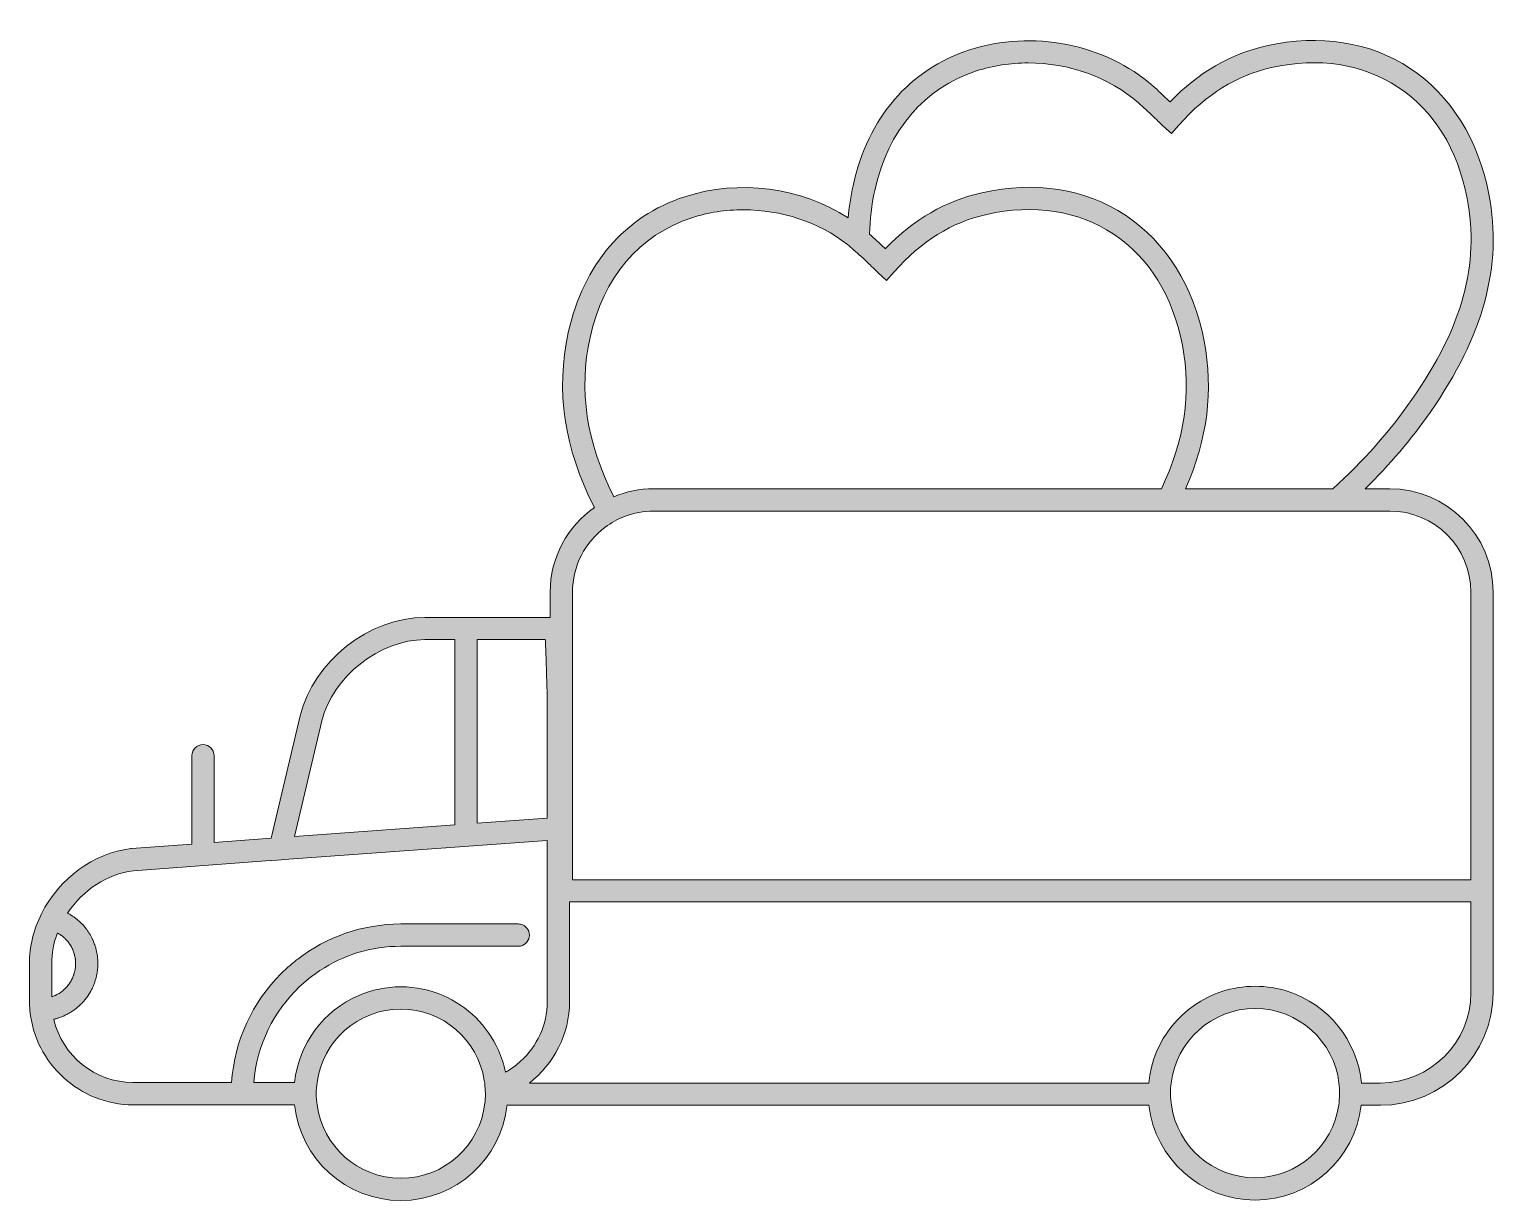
# Model space of a CAD drawing. Extents: x 14 to 2068, y -1996 to -61.
# Drawn here: x 35.5 to 366.6, y -330.3 to -67.2 of the extents above; entities that cross this region are included whole.
import ezdxf

# ---------------------------------------------------------------- set-up
doc = ezdxf.new("R2010")
doc.units = 0
doc.header["$MEASUREMENT"] = 0
doc.layers.add('Layer 1', color=7, linetype='Continuous', lineweight=0)

# ---------------------------------------------------------------- blocks, each defined once
blk = doc.blocks.new('Block_0')
at = {"layer": 'Layer 1', "true_color": 0xc00000, "transparency": 33554687}
h = blk.add_hatch(color=12, dxfattribs=at)
h.dxf.hatch_style = 2
edge = h.paths.add_edge_path()
edge.add_spline(control_points=[(40.5, -277.1), (40.5, -274.8), (40.94, -272.45), (41.78, -270.2), (41.8, -270.21), (41.82, -270.22), (41.83, -270.23), (42.09, -270.38), (42.34, -270.54), (42.58, -270.71), (42.63, -270.74), (42.68, -270.77), (42.72, -270.81), (42.97, -270.99), (43.2, -271.18), (43.42, -271.39), (43.42, -271.39), (43.55, -271.52), (43.55, -271.52), (43.76, -271.72), (43.95, -271.94), (44.14, -272.16), (44.15, -272.18), (44.17, -272.2), (44.18, -272.22), (44.37, -272.45), (44.54, -272.71), (44.71, -272.97), (44.74, -273.02), (44.78, -273.08), (44.81, -273.14), (44.96, -273.4), (45.1, -273.67), (45.22, -273.95), (45.24, -273.99), (45.26, -274.03), (45.27, -274.07), (45.38, -274.33), (45.48, -274.6), (45.56, -274.87), (45.57, -274.92), (45.59, -274.97), (45.6, -275.02), (45.68, -275.32), (45.75, -275.62), (45.79, -275.93), (45.8, -275.99), (45.81, -276.06), (45.82, -276.13), (45.86, -276.44), (45.88, -276.77), (45.88, -277.1), (45.88, -277.48), (45.85, -277.86), (45.79, -278.23), (45.78, -278.31), (45.77, -278.39), (45.76, -278.47), (45.69, -278.82), (45.61, -279.17), (45.5, -279.51), (45.48, -279.57), (45.45, -279.63), (45.43, -279.69), (45.32, -280), (45.2, -280.3), (45.05, -280.59), (45.02, -280.64), (45, -280.69), (44.98, -280.74), (44.81, -281.06), (44.62, -281.35), (44.42, -281.64), (44.37, -281.7), (44.33, -281.76), (44.28, -281.83), (44.06, -282.11), (43.83, -282.39), (43.58, -282.64), (43.58, -282.64), (43.55, -282.67), (43.55, -282.67), (43.3, -282.92), (43.04, -283.14), (42.76, -283.35), (42.7, -283.4), (42.64, -283.44), (42.58, -283.49), (42.3, -283.69), (42, -283.88), (41.68, -284.05), (41.63, -284.08), (41.57, -284.1), (41.51, -284.13), (41.22, -284.28), (40.91, -284.41), (40.6, -284.52), (40.57, -284.53), (40.53, -284.55), (40.5, -284.56), (40.5, -284.56), (40.5, -277.1), (40.5, -277.1)], knot_values=[0, 0, 0, 0, 1, 1, 1, 2, 2, 2, 3, 3, 3, 4, 4, 4, 5, 5, 5, 6, 6, 6, 7, 7, 7, 8, 8, 8, 9, 9, 9, 10, 10, 10, 11, 11, 11, 12, 12, 12, 13, 13, 13, 14, 14, 14, 15, 15, 15, 16, 16, 16, 17, 17, 17, 18, 18, 18, 19, 19, 19, 20, 20, 20, 21, 21, 21, 22, 22, 22, 23, 23, 23, 24, 24, 24, 25, 25, 25, 26, 26, 26, 27, 27, 27, 28, 28, 28, 29, 29, 29, 30, 30, 30, 31, 31, 31, 32, 32, 32, 33, 33, 33, 34, 34, 34, 34], degree=3, periodic=0)
edge = h.paths.add_edge_path()
edge.add_spline(control_points=[(58.86, -256.22), (58.86, -256.22), (88.6, -254.04), (88.6, -254.04), (88.6, -254.04), (91.21, -253.85), (91.21, -253.85), (91.21, -253.85), (93.83, -253.66), (93.83, -253.66), (93.83, -253.66), (151.89, -249.41), (151.89, -249.41), (151.89, -249.41), (151.89, -285.56), (151.89, -285.56), (151.89, -290.9), (149.57, -295.7), (145.9, -299.04), (145.12, -299.75), (144.29, -300.39), (143.4, -300.96), (143.1, -301.15), (142.81, -301.34), (142.5, -301.51), (142.15, -299.78), (141.6, -298.12), (140.9, -296.55), (138.44, -291.06), (133.98, -286.65), (128.45, -284.27), (125.54, -283.01), (122.34, -282.31), (118.98, -282.31), (115.61, -282.31), (112.41, -283.01), (109.5, -284.27), (101.69, -287.64), (96, -295.03), (95.09, -303.83), (95.09, -303.83), (85.95, -303.83), (85.95, -303.83), (86.59, -295.36), (90.41, -287.78), (96.23, -282.28), (96.9, -281.64), (97.6, -281.04), (98.32, -280.46), (99.12, -279.82), (99.94, -279.22), (100.8, -278.66), (106.02, -275.21), (112.27, -273.2), (118.98, -273.2), (118.98, -273.2), (145.38, -273.2), (145.38, -273.2), (145.56, -273.2), (145.73, -273.18), (145.9, -273.15), (147.03, -272.91), (147.88, -271.91), (147.88, -270.7), (147.88, -269.5), (147.03, -268.5), (145.9, -268.26), (145.73, -268.22), (145.56, -268.2), (145.38, -268.2), (145.38, -268.2), (118.98, -268.2), (118.98, -268.2), (110.27, -268.2), (102.24, -271.15), (95.81, -276.08), (95.13, -276.6), (94.48, -277.14), (93.84, -277.7), (93.21, -278.25), (92.59, -278.82), (92, -279.41), (85.67, -285.76), (81.56, -294.33), (80.94, -303.83), (80.94, -303.83), (58.77, -303.83), (58.77, -303.83), (50.25, -303.83), (42.85, -297.76), (40.97, -289.62), (41.2, -289.57), (41.42, -289.5), (41.64, -289.43), (41.75, -289.4), (41.86, -289.38), (41.96, -289.34), (42.33, -289.22), (42.7, -289.08), (43.05, -288.93), (43.13, -288.9), (43.21, -288.86), (43.29, -288.82), (43.56, -288.69), (43.84, -288.56), (44.1, -288.42), (44.22, -288.35), (44.34, -288.28), (44.46, -288.21), (44.68, -288.08), (44.89, -287.95), (45.1, -287.82), (45.22, -287.73), (45.35, -287.64), (45.47, -287.56), (45.66, -287.42), (45.85, -287.28), (46.04, -287.13), (46.16, -287.03), (46.28, -286.93), (46.39, -286.83), (46.57, -286.68), (46.75, -286.51), (46.92, -286.35), (47.03, -286.24), (47.13, -286.15), (47.24, -286.04), (47.42, -285.85), (47.6, -285.65), (47.77, -285.45), (47.85, -285.36), (47.93, -285.27), (48, -285.18), (48.25, -284.88), (48.48, -284.57), (48.69, -284.26), (48.72, -284.21), (48.75, -284.16), (48.78, -284.11), (48.96, -283.84), (49.13, -283.56), (49.29, -283.27), (49.36, -283.15), (49.41, -283.03), (49.47, -282.91), (49.59, -282.68), (49.7, -282.45), (49.81, -282.22), (49.87, -282.08), (49.92, -281.94), (49.98, -281.8), (50.07, -281.57), (50.15, -281.35), (50.23, -281.12), (50.28, -280.97), (50.32, -280.82), (50.37, -280.67), (50.43, -280.43), (50.49, -280.2), (50.55, -279.96), (50.58, -279.81), (50.62, -279.66), (50.65, -279.51), (50.7, -279.24), (50.74, -278.98), (50.77, -278.71), (50.79, -278.58), (50.81, -278.45), (50.82, -278.32), (50.86, -277.91), (50.88, -277.51), (50.88, -277.1), (50.88, -276.75), (50.87, -276.41), (50.84, -276.08), (50.83, -275.97), (50.82, -275.87), (50.81, -275.76), (50.78, -275.53), (50.76, -275.3), (50.72, -275.07), (50.7, -274.95), (50.68, -274.84), (50.66, -274.72), (50.62, -274.5), (50.57, -274.28), (50.52, -274.06), (50.49, -273.96), (50.47, -273.85), (50.44, -273.74), (50.37, -273.49), (50.29, -273.24), (50.21, -272.99), (50.19, -272.93), (50.17, -272.86), (50.15, -272.8), (50.04, -272.49), (49.92, -272.19), (49.79, -271.89), (49.75, -271.81), (49.71, -271.74), (49.68, -271.66), (49.58, -271.44), (49.47, -271.23), (49.35, -271.01), (49.3, -270.91), (49.25, -270.82), (49.19, -270.72), (49.08, -270.53), (48.97, -270.34), (48.85, -270.16), (48.79, -270.07), (48.73, -269.97), (48.67, -269.88), (48.53, -269.68), (48.4, -269.5), (48.25, -269.31), (48.2, -269.24), (48.15, -269.16), (48.09, -269.09), (47.89, -268.84), (47.68, -268.59), (47.46, -268.35), (47.43, -268.32), (47.4, -268.29), (47.37, -268.26), (47.17, -268.06), (46.97, -267.86), (46.77, -267.67), (46.69, -267.6), (46.61, -267.53), (46.53, -267.46), (46.36, -267.31), (46.19, -267.17), (46.02, -267.03), (45.93, -266.96), (45.84, -266.89), (45.74, -266.82), (45.57, -266.69), (45.38, -266.56), (45.2, -266.43), (45.11, -266.37), (45.02, -266.31), (44.93, -266.26), (44.69, -266.1), (44.43, -265.95), (44.18, -265.81), (44.14, -265.8), (44.11, -265.78), (44.08, -265.76), (44.07, -265.75), (44.07, -265.75), (44.06, -265.75), (47.51, -260.55), (52.97, -256.98), (58.86, -256.22)], knot_values=[0, 0, 0, 0, 1, 1, 1, 2, 2, 2, 3, 3, 3, 4, 4, 4, 5, 5, 5, 6, 6, 6, 7, 7, 7, 8, 8, 8, 9, 9, 9, 10, 10, 10, 11, 11, 11, 12, 12, 12, 13, 13, 13, 14, 14, 14, 15, 15, 15, 16, 16, 16, 17, 17, 17, 18, 18, 18, 19, 19, 19, 20, 20, 20, 21, 21, 21, 22, 22, 22, 23, 23, 23, 24, 24, 24, 25, 25, 25, 26, 26, 26, 27, 27, 27, 28, 28, 28, 29, 29, 29, 30, 30, 30, 31, 31, 31, 32, 32, 32, 33, 33, 33, 34, 34, 34, 35, 35, 35, 36, 36, 36, 37, 37, 37, 38, 38, 38, 39, 39, 39, 40, 40, 40, 41, 41, 41, 42, 42, 42, 43, 43, 43, 44, 44, 44, 45, 45, 45, 46, 46, 46, 47, 47, 47, 48, 48, 48, 49, 49, 49, 50, 50, 50, 51, 51, 51, 52, 52, 52, 53, 53, 53, 54, 54, 54, 55, 55, 55, 56, 56, 56, 57, 57, 57, 58, 58, 58, 59, 59, 59, 60, 60, 60, 61, 61, 61, 62, 62, 62, 63, 63, 63, 64, 64, 64, 65, 65, 65, 66, 66, 66, 67, 67, 67, 68, 68, 68, 69, 69, 69, 70, 70, 70, 71, 71, 71, 72, 72, 72, 73, 73, 73, 74, 74, 74, 75, 75, 75, 76, 76, 76, 77, 77, 77, 78, 78, 78, 79, 79, 79, 80, 80, 80, 81, 81, 81, 82, 82, 82, 83, 83, 83, 84, 84, 84, 85, 85, 85, 85], degree=3, periodic=0)
edge = h.paths.add_edge_path()
edge.add_spline(control_points=[(101.23, -222.58), (103.6, -212.67), (114.2, -204.3), (124.39, -204.3), (124.39, -204.3), (131.12, -204.3), (131.12, -204.3), (131.12, -204.3), (131.12, -245.92), (131.12, -245.92), (131.12, -245.92), (95.04, -248.56), (95.04, -248.56), (95.04, -248.56), (101.23, -222.58), (101.23, -222.58)], knot_values=[0, 0, 0, 0, 1, 1, 1, 2, 2, 2, 3, 3, 3, 4, 4, 4, 5, 5, 5, 5], degree=3, periodic=0)
edge = h.paths.add_edge_path()
edge.add_spline(control_points=[(136.12, -204.3), (136.12, -204.3), (151.44, -204.3), (151.44, -204.3), (151.49, -205.23), (151.54, -206.42), (151.6, -207.81), (151.65, -209.19), (151.7, -210.76), (151.75, -212.48), (151.83, -215.48), (151.89, -218.92), (151.89, -222.56), (151.89, -222.56), (151.89, -244.4), (151.89, -244.4), (151.89, -244.4), (136.12, -245.55), (136.12, -245.55), (136.12, -245.55), (136.12, -204.3), (136.12, -204.3)], knot_values=[0, 0, 0, 0, 1, 1, 1, 2, 2, 2, 3, 3, 3, 4, 4, 4, 5, 5, 5, 6, 6, 6, 7, 7, 7, 7], degree=3, periodic=0)
edge = h.paths.add_edge_path()
edge.add_spline(control_points=[(156.89, -285.56), (156.89, -285.56), (156.89, -263.24), (156.89, -263.24), (156.89, -263.24), (359.5, -263.24), (359.5, -263.24), (359.5, -263.24), (359.5, -283.59), (359.5, -283.59), (359.5, -294.8), (350.37, -303.93), (339.15, -303.93), (339.15, -303.93), (334.88, -303.93), (334.88, -303.93), (333.97, -294.28), (327.33, -286.29), (318.41, -283.37), (316.07, -282.61), (313.57, -282.19), (310.98, -282.19), (308.38, -282.19), (305.89, -282.61), (303.54, -283.37), (294.62, -286.29), (287.98, -294.28), (287.07, -303.93), (287.07, -303.93), (147.87, -303.93), (147.87, -303.93), (153.35, -299.67), (156.89, -293.02), (156.89, -285.56)], knot_values=[0, 0, 0, 0, 1, 1, 1, 2, 2, 2, 3, 3, 3, 4, 4, 4, 5, 5, 5, 6, 6, 6, 7, 7, 7, 8, 8, 8, 9, 9, 9, 10, 10, 10, 11, 11, 11, 11], degree=3, periodic=0)
edge = h.paths.add_edge_path()
edge.add_spline(control_points=[(157.54, -193.67), (157.54, -187.69), (160.44, -182.36), (164.9, -179.04), (166.23, -178.04), (167.7, -177.22), (169.27, -176.62), (171.3, -175.83), (173.51, -175.4), (175.81, -175.4), (175.81, -175.4), (253.46, -175.4), (253.46, -175.4), (253.46, -175.4), (261.25, -175.4), (261.25, -175.4), (261.25, -175.4), (287.28, -175.4), (287.28, -175.4), (287.28, -175.4), (292.95, -175.4), (292.95, -175.4), (292.95, -175.4), (322.57, -175.4), (322.57, -175.4), (322.57, -175.4), (330.36, -175.4), (330.36, -175.4), (330.36, -175.4), (341.23, -175.4), (341.23, -175.4), (351.3, -175.4), (359.5, -183.6), (359.5, -193.67), (359.5, -193.67), (359.5, -258.24), (359.5, -258.24), (359.5, -258.24), (157.54, -258.24), (157.54, -258.24), (157.54, -258.24), (157.54, -193.67), (157.54, -193.67)], knot_values=[0, 0, 0, 0, 1, 1, 1, 2, 2, 2, 3, 3, 3, 4, 4, 4, 5, 5, 5, 6, 6, 6, 7, 7, 7, 8, 8, 8, 9, 9, 9, 10, 10, 10, 11, 11, 11, 12, 12, 12, 13, 13, 13, 14, 14, 14, 14], degree=3, periodic=0)
edge = h.paths.add_edge_path()
edge.add_spline(control_points=[(161.5, -136.38), (164.46, -122.91), (172.58, -113.37), (184.35, -109.52), (188.08, -108.31), (192.01, -107.72), (195.94, -107.72), (204.42, -107.72), (212.92, -110.45), (219.36, -115.52), (219.83, -115.89), (220.3, -116.28), (220.75, -116.68), (221.87, -117.67), (222.96, -118.71), (224.23, -119.91), (224.41, -120.08), (224.6, -120.26), (224.79, -120.44), (225.26, -120.89), (225.76, -121.36), (226.28, -121.85), (226.28, -121.85), (228.16, -123.6), (228.16, -123.6), (228.16, -123.6), (229.86, -121.68), (229.86, -121.68), (236.01, -114.73), (242.81, -110.51), (250.65, -108.76), (261.31, -106.39), (271.14, -107.9), (279.08, -113.13), (287.16, -118.45), (292.54, -127.1), (294.63, -138.16), (296.68, -148.99), (295.23, -159.3), (289.91, -170.4), (289.91, -170.4), (255.35, -170.4), (255.35, -170.4), (255.35, -170.4), (248.05, -170.4), (248.05, -170.4), (248.05, -170.4), (175.81, -170.4), (175.81, -170.4), (172.64, -170.4), (169.61, -171.04), (166.85, -172.2), (160.65, -159.96), (158.9, -148.19), (161.5, -136.38)], knot_values=[0, 0, 0, 0, 1, 1, 1, 2, 2, 2, 3, 3, 3, 4, 4, 4, 5, 5, 5, 6, 6, 6, 7, 7, 7, 8, 8, 8, 9, 9, 9, 10, 10, 10, 11, 11, 11, 12, 12, 12, 13, 13, 13, 14, 14, 14, 15, 15, 15, 16, 16, 16, 17, 17, 17, 18, 18, 18, 18], degree=3, periodic=0)
edge = h.paths.add_edge_path()
edge.add_spline(control_points=[(225.5, -103.38), (228.46, -89.91), (236.58, -80.37), (248.35, -76.52), (252.08, -75.31), (256.01, -74.72), (259.94, -74.72), (269.05, -74.72), (278.17, -77.87), (284.75, -83.68), (285.87, -84.67), (286.96, -85.71), (288.23, -86.91), (288.87, -87.52), (289.55, -88.16), (290.28, -88.85), (290.28, -88.85), (292.16, -90.6), (292.16, -90.6), (292.16, -90.6), (293.86, -88.68), (293.86, -88.68), (300.01, -81.73), (306.81, -77.51), (314.65, -75.76), (325.31, -73.39), (335.14, -74.9), (343.08, -80.13), (351.16, -85.45), (356.54, -94.1), (358.63, -105.16), (361.46, -120.08), (357.63, -134.02), (346.21, -150.38), (341.21, -157.54), (335.31, -164.2), (328.44, -170.4), (328.44, -170.4), (295.37, -170.4), (295.37, -170.4), (300.32, -159.11), (301.64, -148.3), (299.54, -137.23), (297.22, -124.99), (290.93, -114.95), (281.83, -108.95), (272.74, -102.96), (261.58, -101.21), (249.56, -103.88), (241.41, -105.7), (234.29, -109.82), (227.87, -116.47), (227.8, -116.41), (227.74, -116.34), (227.67, -116.28), (226.48, -115.15), (225.44, -114.16), (224.35, -113.2), (224.4, -109.93), (224.78, -106.65), (225.5, -103.38)], knot_values=[0, 0, 0, 0, 1, 1, 1, 2, 2, 2, 3, 3, 3, 4, 4, 4, 5, 5, 5, 6, 6, 6, 7, 7, 7, 8, 8, 8, 9, 9, 9, 10, 10, 10, 11, 11, 11, 12, 12, 12, 13, 13, 13, 14, 14, 14, 15, 15, 15, 16, 16, 16, 17, 17, 17, 18, 18, 18, 19, 19, 19, 20, 20, 20, 20], degree=3, periodic=0)
edge = h.paths.add_edge_path()
edge.add_spline(control_points=[(329.98, -306.43), (329.97, -307.28), (329.89, -308.11), (329.77, -308.93), (328.44, -318.12), (320.53, -325.22), (310.98, -325.22), (301.42, -325.22), (293.51, -318.12), (292.18, -308.93), (292.06, -308.11), (291.98, -307.28), (291.97, -306.43), (291.97, -306.35), (291.96, -306.28), (291.96, -306.2), (291.96, -305.43), (292.02, -304.68), (292.11, -303.93), (293.24, -294.52), (301.26, -287.19), (310.98, -287.19), (320.69, -287.19), (328.71, -294.52), (329.84, -303.93), (329.93, -304.68), (329.99, -305.43), (329.99, -306.2), (329.99, -306.28), (329.98, -306.35), (329.98, -306.43)], knot_values=[0, 0, 0, 0, 1, 1, 1, 2, 2, 2, 3, 3, 3, 4, 4, 4, 5, 5, 5, 6, 6, 6, 7, 7, 7, 8, 8, 8, 9, 9, 9, 10, 10, 10, 10], degree=3, periodic=0)
edge = h.paths.add_edge_path()
edge.add_spline(control_points=[(137.86, -308.43), (136.81, -317.93), (128.75, -325.34), (118.98, -325.34), (109.34, -325.34), (101.38, -318.13), (100.15, -308.83), (100.04, -308.01), (99.96, -307.18), (99.96, -306.33), (99.96, -305.48), (100.04, -304.65), (100.14, -303.83), (101.37, -294.52), (109.34, -287.31), (118.98, -287.31), (128.44, -287.31), (136.29, -294.28), (137.73, -303.34), (137.86, -304.17), (137.94, -305), (137.96, -305.86), (137.97, -306.01), (137.99, -306.17), (137.99, -306.33), (137.99, -307.04), (137.94, -307.74), (137.86, -308.43)], knot_values=[0, 0, 0, 0, 1, 1, 1, 2, 2, 2, 3, 3, 3, 4, 4, 4, 5, 5, 5, 6, 6, 6, 7, 7, 7, 8, 8, 8, 9, 9, 9, 9], degree=3, periodic=0)
edge = h.paths.add_edge_path()
edge.add_spline(control_points=[(43.14, -302.71), (47.31, -306.51), (52.82, -308.83), (58.77, -308.83), (58.77, -308.83), (95.09, -308.83), (95.09, -308.83), (96.35, -320.9), (106.58, -330.34), (118.98, -330.34), (131.36, -330.34), (141.58, -320.92), (142.85, -308.87), (143.03, -308.91), (143.21, -308.93), (143.4, -308.93), (143.4, -308.93), (287.12, -308.93), (287.12, -308.93), (288.48, -320.89), (298.66, -330.22), (310.98, -330.22), (323.3, -330.22), (333.47, -320.89), (334.83, -308.93), (334.83, -308.93), (339.15, -308.93), (339.15, -308.93), (353.13, -308.93), (364.5, -297.56), (364.5, -283.59), (364.5, -283.59), (364.5, -260.67), (364.5, -260.67), (364.5, -260.63), (364.49, -260.6), (364.49, -260.56), (364.49, -260.41), (364.5, -260.26), (364.5, -260.1), (364.5, -260.1), (364.5, -193.67), (364.5, -193.67), (364.5, -180.84), (354.06, -170.4), (341.23, -170.4), (341.23, -170.4), (335.73, -170.4), (335.73, -170.4), (341.23, -165.02), (346.07, -159.31), (350.31, -153.24), (362.39, -135.93), (366.6, -120.36), (363.54, -104.23), (361.22, -91.99), (354.93, -81.95), (345.83, -75.95), (336.74, -69.96), (325.58, -68.21), (313.56, -70.88), (305.41, -72.7), (298.29, -76.82), (291.87, -83.47), (291.8, -83.41), (291.74, -83.34), (291.67, -83.28), (290.37, -82.05), (289.25, -80.98), (288.05, -79.93), (277.35, -70.48), (260.78, -67.2), (246.8, -71.77), (233.27, -76.19), (223.98, -87.03), (220.62, -102.31), (220.09, -104.71), (219.72, -107.11), (219.52, -109.51), (209.01, -102.75), (194.93, -100.8), (182.8, -104.77), (169.27, -109.19), (159.98, -120.03), (156.62, -135.31), (153.75, -148.36), (155.66, -161.27), (162.47, -174.62), (156.47, -178.83), (152.54, -185.8), (152.54, -193.67), (152.54, -193.67), (152.54, -199.3), (152.54, -199.3), (152.54, -199.3), (124.39, -199.3), (124.39, -199.3), (111.85, -199.3), (99.28, -209.22), (96.37, -221.42), (96.37, -221.42), (89.81, -248.94), (89.81, -248.94), (89.81, -248.94), (77.01, -249.88), (77.01, -249.88), (77.01, -249.88), (77.01, -230.37), (77.01, -230.37), (77.01, -228.98), (75.89, -227.87), (74.51, -227.87), (73.13, -227.87), (72.01, -228.98), (72.01, -230.37), (72.01, -230.37), (72.01, -250.24), (72.01, -250.24), (72.01, -250.24), (58.42, -251.24), (58.42, -251.24), (58.38, -251.24), (58.34, -251.25), (58.29, -251.25), (49.89, -252.31), (42.19, -257.93), (38.2, -265.91), (36.43, -269.45), (35.5, -273.32), (35.5, -277.1), (35.5, -277.1), (35.5, -285.56), (35.5, -285.56), (35.5, -286.22), (35.54, -286.92), (35.61, -287.7), (36.16, -293.63), (38.98, -298.91), (43.14, -302.71)], knot_values=[0, 0, 0, 0, 1, 1, 1, 2, 2, 2, 3, 3, 3, 4, 4, 4, 5, 5, 5, 6, 6, 6, 7, 7, 7, 8, 8, 8, 9, 9, 9, 10, 10, 10, 11, 11, 11, 12, 12, 12, 13, 13, 13, 14, 14, 14, 15, 15, 15, 16, 16, 16, 17, 17, 17, 18, 18, 18, 19, 19, 19, 20, 20, 20, 21, 21, 21, 22, 22, 22, 23, 23, 23, 24, 24, 24, 25, 25, 25, 26, 26, 26, 27, 27, 27, 28, 28, 28, 29, 29, 29, 30, 30, 30, 31, 31, 31, 32, 32, 32, 33, 33, 33, 34, 34, 34, 35, 35, 35, 36, 36, 36, 37, 37, 37, 38, 38, 38, 39, 39, 39, 40, 40, 40, 41, 41, 41, 42, 42, 42, 43, 43, 43, 44, 44, 44, 45, 45, 45, 46, 46, 46, 46], degree=3, periodic=0)
at = {"layer": 'Layer 1'}
for points, knots in [([(43.14, -302.71), (47.31, -306.51), (52.82, -308.83), (58.77, -308.83), (58.77, -308.83), (95.09, -308.83), (95.09, -308.83), (96.35, -320.9), (106.58, -330.34), (118.98, -330.34), (131.36, -330.34), (141.58, -320.92), (142.85, -308.87), (143.03, -308.91), (143.21, -308.93), (143.4, -308.93), (143.4, -308.93), (287.12, -308.93), (287.12, -308.93), (288.48, -320.89), (298.66, -330.22), (310.98, -330.22), (323.3, -330.22), (333.47, -320.89), (334.83, -308.93), (334.83, -308.93), (339.15, -308.93), (339.15, -308.93), (353.13, -308.93), (364.5, -297.56), (364.5, -283.59), (364.5, -283.59), (364.5, -260.67), (364.5, -260.67), (364.5, -260.63), (364.49, -260.6), (364.49, -260.56), (364.49, -260.41), (364.5, -260.26), (364.5, -260.1), (364.5, -260.1), (364.5, -193.67), (364.5, -193.67), (364.5, -180.84), (354.06, -170.4), (341.23, -170.4), (341.23, -170.4), (335.73, -170.4), (335.73, -170.4), (341.23, -165.02), (346.07, -159.31), (350.31, -153.24), (362.39, -135.93), (366.6, -120.36), (363.54, -104.23), (361.22, -91.99), (354.93, -81.95), (345.83, -75.95), (336.74, -69.96), (325.58, -68.21), (313.56, -70.88), (305.41, -72.7), (298.29, -76.82), (291.87, -83.47), (291.8, -83.41), (291.74, -83.34), (291.67, -83.28), (290.37, -82.05), (289.25, -80.98), (288.05, -79.93), (277.35, -70.48), (260.78, -67.2), (246.8, -71.77), (233.27, -76.19), (223.98, -87.03), (220.62, -102.31), (220.09, -104.71), (219.72, -107.11), (219.52, -109.51), (209.01, -102.75), (194.93, -100.8), (182.8, -104.77), (169.27, -109.19), (159.98, -120.03), (156.62, -135.31), (153.75, -148.36), (155.66, -161.27), (162.47, -174.62), (156.47, -178.83), (152.54, -185.8), (152.54, -193.67), (152.54, -193.67), (152.54, -199.3), (152.54, -199.3), (152.54, -199.3), (124.39, -199.3), (124.39, -199.3), (111.85, -199.3), (99.28, -209.22), (96.37, -221.42), (96.37, -221.42), (89.81, -248.94), (89.81, -248.94), (89.81, -248.94), (77.01, -249.88), (77.01, -249.88), (77.01, -249.88), (77.01, -230.37), (77.01, -230.37), (77.01, -228.98), (75.89, -227.87), (74.51, -227.87), (73.13, -227.87), (72.01, -228.98), (72.01, -230.37), (72.01, -230.37), (72.01, -250.24), (72.01, -250.24), (72.01, -250.24), (58.42, -251.24), (58.42, -251.24), (58.38, -251.24), (58.34, -251.25), (58.29, -251.25), (49.89, -252.31), (42.19, -257.93), (38.2, -265.91), (36.43, -269.45), (35.5, -273.32), (35.5, -277.1), (35.5, -277.1), (35.5, -285.56), (35.5, -285.56), (35.5, -286.22), (35.54, -286.92), (35.61, -287.7), (36.16, -293.63), (38.98, -298.91), (43.14, -302.71)], [0, 0, 0, 0, 1, 1, 1, 2, 2, 2, 3, 3, 3, 4, 4, 4, 5, 5, 5, 6, 6, 6, 7, 7, 7, 8, 8, 8, 9, 9, 9, 10, 10, 10, 11, 11, 11, 12, 12, 12, 13, 13, 13, 14, 14, 14, 15, 15, 15, 16, 16, 16, 17, 17, 17, 18, 18, 18, 19, 19, 19, 20, 20, 20, 21, 21, 21, 22, 22, 22, 23, 23, 23, 24, 24, 24, 25, 25, 25, 26, 26, 26, 27, 27, 27, 28, 28, 28, 29, 29, 29, 30, 30, 30, 31, 31, 31, 32, 32, 32, 33, 33, 33, 34, 34, 34, 35, 35, 35, 36, 36, 36, 37, 37, 37, 38, 38, 38, 39, 39, 39, 40, 40, 40, 41, 41, 41, 42, 42, 42, 43, 43, 43, 44, 44, 44, 45, 45, 45, 46, 46, 46, 46]), ([(225.5, -103.38), (228.46, -89.91), (236.58, -80.37), (248.35, -76.52), (252.08, -75.31), (256.01, -74.72), (259.94, -74.72), (269.05, -74.72), (278.17, -77.87), (284.75, -83.68), (285.87, -84.67), (286.96, -85.71), (288.23, -86.91), (288.87, -87.52), (289.55, -88.16), (290.28, -88.85), (290.28, -88.85), (292.16, -90.6), (292.16, -90.6), (292.16, -90.6), (293.86, -88.68), (293.86, -88.68), (300.01, -81.73), (306.81, -77.51), (314.65, -75.76), (325.31, -73.39), (335.14, -74.9), (343.08, -80.13), (351.16, -85.45), (356.54, -94.1), (358.63, -105.16), (361.46, -120.08), (357.63, -134.02), (346.21, -150.38), (341.21, -157.54), (335.31, -164.2), (328.44, -170.4), (328.44, -170.4), (295.37, -170.4), (295.37, -170.4), (300.32, -159.11), (301.64, -148.3), (299.54, -137.23), (297.22, -124.99), (290.93, -114.95), (281.83, -108.95), (272.74, -102.96), (261.58, -101.21), (249.56, -103.88), (241.41, -105.7), (234.29, -109.82), (227.87, -116.47), (227.8, -116.41), (227.74, -116.34), (227.67, -116.28), (226.48, -115.15), (225.44, -114.16), (224.35, -113.2), (224.4, -109.93), (224.78, -106.65), (225.5, -103.38)], [0, 0, 0, 0, 1, 1, 1, 2, 2, 2, 3, 3, 3, 4, 4, 4, 5, 5, 5, 6, 6, 6, 7, 7, 7, 8, 8, 8, 9, 9, 9, 10, 10, 10, 11, 11, 11, 12, 12, 12, 13, 13, 13, 14, 14, 14, 15, 15, 15, 16, 16, 16, 17, 17, 17, 18, 18, 18, 19, 19, 19, 20, 20, 20, 20]), ([(161.5, -136.38), (164.46, -122.91), (172.58, -113.37), (184.35, -109.52), (188.08, -108.31), (192.01, -107.72), (195.94, -107.72), (204.42, -107.72), (212.92, -110.45), (219.36, -115.52), (219.83, -115.89), (220.3, -116.28), (220.75, -116.68), (221.87, -117.67), (222.96, -118.71), (224.23, -119.91), (224.41, -120.08), (224.6, -120.26), (224.79, -120.44), (225.26, -120.89), (225.76, -121.36), (226.28, -121.85), (226.28, -121.85), (228.16, -123.6), (228.16, -123.6), (228.16, -123.6), (229.86, -121.68), (229.86, -121.68), (236.01, -114.73), (242.81, -110.51), (250.65, -108.76), (261.31, -106.39), (271.14, -107.9), (279.08, -113.13), (287.16, -118.45), (292.54, -127.1), (294.63, -138.16), (296.68, -148.99), (295.23, -159.3), (289.91, -170.4), (289.91, -170.4), (255.35, -170.4), (255.35, -170.4), (255.35, -170.4), (248.05, -170.4), (248.05, -170.4), (248.05, -170.4), (175.81, -170.4), (175.81, -170.4), (172.64, -170.4), (169.61, -171.04), (166.85, -172.2), (160.65, -159.96), (158.9, -148.19), (161.5, -136.38)], [0, 0, 0, 0, 1, 1, 1, 2, 2, 2, 3, 3, 3, 4, 4, 4, 5, 5, 5, 6, 6, 6, 7, 7, 7, 8, 8, 8, 9, 9, 9, 10, 10, 10, 11, 11, 11, 12, 12, 12, 13, 13, 13, 14, 14, 14, 15, 15, 15, 16, 16, 16, 17, 17, 17, 18, 18, 18, 18]), ([(157.54, -193.67), (157.54, -187.69), (160.44, -182.36), (164.9, -179.04), (166.23, -178.04), (167.7, -177.22), (169.27, -176.62), (171.3, -175.83), (173.51, -175.4), (175.81, -175.4), (175.81, -175.4), (253.46, -175.4), (253.46, -175.4), (253.46, -175.4), (261.25, -175.4), (261.25, -175.4), (261.25, -175.4), (287.28, -175.4), (287.28, -175.4), (287.28, -175.4), (292.95, -175.4), (292.95, -175.4), (292.95, -175.4), (322.57, -175.4), (322.57, -175.4), (322.57, -175.4), (330.36, -175.4), (330.36, -175.4), (330.36, -175.4), (341.23, -175.4), (341.23, -175.4), (351.3, -175.4), (359.5, -183.6), (359.5, -193.67), (359.5, -193.67), (359.5, -258.24), (359.5, -258.24), (359.5, -258.24), (157.54, -258.24), (157.54, -258.24), (157.54, -258.24), (157.54, -193.67), (157.54, -193.67)], [0, 0, 0, 0, 1, 1, 1, 2, 2, 2, 3, 3, 3, 4, 4, 4, 5, 5, 5, 6, 6, 6, 7, 7, 7, 8, 8, 8, 9, 9, 9, 10, 10, 10, 11, 11, 11, 12, 12, 12, 13, 13, 13, 14, 14, 14, 14]), ([(101.23, -222.58), (103.6, -212.67), (114.2, -204.3), (124.39, -204.3), (124.39, -204.3), (131.12, -204.3), (131.12, -204.3), (131.12, -204.3), (131.12, -245.92), (131.12, -245.92), (131.12, -245.92), (95.04, -248.56), (95.04, -248.56), (95.04, -248.56), (101.23, -222.58), (101.23, -222.58)], [0, 0, 0, 0, 1, 1, 1, 2, 2, 2, 3, 3, 3, 4, 4, 4, 5, 5, 5, 5]), ([(136.12, -204.3), (136.12, -204.3), (151.44, -204.3), (151.44, -204.3), (151.49, -205.23), (151.54, -206.42), (151.6, -207.81), (151.65, -209.19), (151.7, -210.76), (151.75, -212.48), (151.83, -215.48), (151.89, -218.92), (151.89, -222.56), (151.89, -222.56), (151.89, -244.4), (151.89, -244.4), (151.89, -244.4), (136.12, -245.55), (136.12, -245.55), (136.12, -245.55), (136.12, -204.3), (136.12, -204.3)], [0, 0, 0, 0, 1, 1, 1, 2, 2, 2, 3, 3, 3, 4, 4, 4, 5, 5, 5, 6, 6, 6, 7, 7, 7, 7]), ([(58.86, -256.22), (58.86, -256.22), (88.6, -254.04), (88.6, -254.04), (88.6, -254.04), (91.21, -253.85), (91.21, -253.85), (91.21, -253.85), (93.83, -253.66), (93.83, -253.66), (93.83, -253.66), (151.89, -249.41), (151.89, -249.41), (151.89, -249.41), (151.89, -285.56), (151.89, -285.56), (151.89, -290.9), (149.57, -295.7), (145.9, -299.04), (145.12, -299.75), (144.29, -300.39), (143.4, -300.96), (143.1, -301.15), (142.81, -301.34), (142.5, -301.51), (142.15, -299.78), (141.6, -298.12), (140.9, -296.55), (138.44, -291.06), (133.98, -286.65), (128.45, -284.27), (125.54, -283.01), (122.34, -282.31), (118.98, -282.31), (115.61, -282.31), (112.41, -283.01), (109.5, -284.27), (101.69, -287.64), (96, -295.03), (95.09, -303.83), (95.09, -303.83), (85.95, -303.83), (85.95, -303.83), (86.59, -295.36), (90.41, -287.78), (96.23, -282.28), (96.9, -281.64), (97.6, -281.04), (98.32, -280.46), (99.12, -279.82), (99.94, -279.22), (100.8, -278.66), (106.02, -275.21), (112.27, -273.2), (118.98, -273.2), (118.98, -273.2), (145.38, -273.2), (145.38, -273.2), (145.56, -273.2), (145.73, -273.18), (145.9, -273.15), (147.03, -272.91), (147.88, -271.91), (147.88, -270.7), (147.88, -269.5), (147.03, -268.5), (145.9, -268.26), (145.73, -268.22), (145.56, -268.2), (145.38, -268.2), (145.38, -268.2), (118.98, -268.2), (118.98, -268.2), (110.27, -268.2), (102.24, -271.15), (95.81, -276.08), (95.13, -276.6), (94.48, -277.14), (93.84, -277.7), (93.21, -278.25), (92.59, -278.82), (92, -279.41), (85.67, -285.76), (81.56, -294.33), (80.94, -303.83), (80.94, -303.83), (58.77, -303.83), (58.77, -303.83), (50.25, -303.83), (42.85, -297.76), (40.97, -289.62), (41.2, -289.57), (41.42, -289.5), (41.64, -289.43), (41.75, -289.4), (41.86, -289.38), (41.96, -289.34), (42.33, -289.22), (42.7, -289.08), (43.05, -288.93), (43.13, -288.9), (43.21, -288.86), (43.29, -288.82), (43.56, -288.69), (43.84, -288.56), (44.1, -288.42), (44.22, -288.35), (44.34, -288.28), (44.46, -288.21), (44.68, -288.08), (44.89, -287.95), (45.1, -287.82), (45.22, -287.73), (45.35, -287.64), (45.47, -287.56), (45.66, -287.42), (45.85, -287.28), (46.04, -287.13), (46.16, -287.03), (46.28, -286.93), (46.39, -286.83), (46.57, -286.68), (46.75, -286.51), (46.92, -286.35), (47.03, -286.24), (47.13, -286.15), (47.24, -286.04), (47.42, -285.85), (47.6, -285.65), (47.77, -285.45), (47.85, -285.36), (47.93, -285.27), (48, -285.18), (48.25, -284.88), (48.48, -284.57), (48.69, -284.26), (48.72, -284.21), (48.75, -284.16), (48.78, -284.11), (48.96, -283.84), (49.13, -283.56), (49.29, -283.27), (49.36, -283.15), (49.41, -283.03), (49.47, -282.91), (49.59, -282.68), (49.7, -282.45), (49.81, -282.22), (49.87, -282.08), (49.92, -281.94), (49.98, -281.8), (50.07, -281.57), (50.15, -281.35), (50.23, -281.12), (50.28, -280.97), (50.32, -280.82), (50.37, -280.67), (50.43, -280.43), (50.49, -280.2), (50.55, -279.96), (50.58, -279.81), (50.62, -279.66), (50.65, -279.51), (50.7, -279.24), (50.74, -278.98), (50.77, -278.71), (50.79, -278.58), (50.81, -278.45), (50.82, -278.32), (50.86, -277.91), (50.88, -277.51), (50.88, -277.1), (50.88, -276.75), (50.87, -276.41), (50.84, -276.08), (50.83, -275.97), (50.82, -275.87), (50.81, -275.76), (50.78, -275.53), (50.76, -275.3), (50.72, -275.07), (50.7, -274.95), (50.68, -274.84), (50.66, -274.72), (50.62, -274.5), (50.57, -274.28), (50.52, -274.06), (50.49, -273.96), (50.47, -273.85), (50.44, -273.74), (50.37, -273.49), (50.29, -273.24), (50.21, -272.99), (50.19, -272.93), (50.17, -272.86), (50.15, -272.8), (50.04, -272.49), (49.92, -272.19), (49.79, -271.89), (49.75, -271.81), (49.71, -271.74), (49.68, -271.66), (49.58, -271.44), (49.47, -271.23), (49.35, -271.01), (49.3, -270.91), (49.25, -270.82), (49.19, -270.72), (49.08, -270.53), (48.97, -270.34), (48.85, -270.16), (48.79, -270.07), (48.73, -269.97), (48.67, -269.88), (48.53, -269.68), (48.4, -269.5), (48.25, -269.31), (48.2, -269.24), (48.15, -269.16), (48.09, -269.09), (47.89, -268.84), (47.68, -268.59), (47.46, -268.35), (47.43, -268.32), (47.4, -268.29), (47.37, -268.26), (47.17, -268.06), (46.97, -267.86), (46.77, -267.67), (46.69, -267.6), (46.61, -267.53), (46.53, -267.46), (46.36, -267.31), (46.19, -267.17), (46.02, -267.03), (45.93, -266.96), (45.84, -266.89), (45.74, -266.82), (45.57, -266.69), (45.38, -266.56), (45.2, -266.43), (45.11, -266.37), (45.02, -266.31), (44.93, -266.26), (44.69, -266.1), (44.43, -265.95), (44.18, -265.81), (44.14, -265.8), (44.11, -265.78), (44.08, -265.76), (44.07, -265.75), (44.07, -265.75), (44.06, -265.75), (47.51, -260.55), (52.97, -256.98), (58.86, -256.22)], [0, 0, 0, 0, 1, 1, 1, 2, 2, 2, 3, 3, 3, 4, 4, 4, 5, 5, 5, 6, 6, 6, 7, 7, 7, 8, 8, 8, 9, 9, 9, 10, 10, 10, 11, 11, 11, 12, 12, 12, 13, 13, 13, 14, 14, 14, 15, 15, 15, 16, 16, 16, 17, 17, 17, 18, 18, 18, 19, 19, 19, 20, 20, 20, 21, 21, 21, 22, 22, 22, 23, 23, 23, 24, 24, 24, 25, 25, 25, 26, 26, 26, 27, 27, 27, 28, 28, 28, 29, 29, 29, 30, 30, 30, 31, 31, 31, 32, 32, 32, 33, 33, 33, 34, 34, 34, 35, 35, 35, 36, 36, 36, 37, 37, 37, 38, 38, 38, 39, 39, 39, 40, 40, 40, 41, 41, 41, 42, 42, 42, 43, 43, 43, 44, 44, 44, 45, 45, 45, 46, 46, 46, 47, 47, 47, 48, 48, 48, 49, 49, 49, 50, 50, 50, 51, 51, 51, 52, 52, 52, 53, 53, 53, 54, 54, 54, 55, 55, 55, 56, 56, 56, 57, 57, 57, 58, 58, 58, 59, 59, 59, 60, 60, 60, 61, 61, 61, 62, 62, 62, 63, 63, 63, 64, 64, 64, 65, 65, 65, 66, 66, 66, 67, 67, 67, 68, 68, 68, 69, 69, 69, 70, 70, 70, 71, 71, 71, 72, 72, 72, 73, 73, 73, 74, 74, 74, 75, 75, 75, 76, 76, 76, 77, 77, 77, 78, 78, 78, 79, 79, 79, 80, 80, 80, 81, 81, 81, 82, 82, 82, 83, 83, 83, 84, 84, 84, 85, 85, 85, 85]), ([(156.89, -285.56), (156.89, -285.56), (156.89, -263.24), (156.89, -263.24), (156.89, -263.24), (359.5, -263.24), (359.5, -263.24), (359.5, -263.24), (359.5, -283.59), (359.5, -283.59), (359.5, -294.8), (350.37, -303.93), (339.15, -303.93), (339.15, -303.93), (334.88, -303.93), (334.88, -303.93), (333.97, -294.28), (327.33, -286.29), (318.41, -283.37), (316.07, -282.61), (313.57, -282.19), (310.98, -282.19), (308.38, -282.19), (305.89, -282.61), (303.54, -283.37), (294.62, -286.29), (287.98, -294.28), (287.07, -303.93), (287.07, -303.93), (147.87, -303.93), (147.87, -303.93), (153.35, -299.67), (156.89, -293.02), (156.89, -285.56)], [0, 0, 0, 0, 1, 1, 1, 2, 2, 2, 3, 3, 3, 4, 4, 4, 5, 5, 5, 6, 6, 6, 7, 7, 7, 8, 8, 8, 9, 9, 9, 10, 10, 10, 11, 11, 11, 11]), ([(40.5, -277.1), (40.5, -274.8), (40.94, -272.45), (41.78, -270.2), (41.8, -270.21), (41.82, -270.22), (41.83, -270.23), (42.09, -270.38), (42.34, -270.54), (42.58, -270.71), (42.63, -270.74), (42.68, -270.77), (42.72, -270.81), (42.97, -270.99), (43.2, -271.18), (43.42, -271.39), (43.42, -271.39), (43.55, -271.52), (43.55, -271.52), (43.76, -271.72), (43.95, -271.94), (44.14, -272.16), (44.15, -272.18), (44.17, -272.2), (44.18, -272.22), (44.37, -272.45), (44.54, -272.71), (44.71, -272.97), (44.74, -273.02), (44.78, -273.08), (44.81, -273.14), (44.96, -273.4), (45.1, -273.67), (45.22, -273.95), (45.24, -273.99), (45.26, -274.03), (45.27, -274.07), (45.38, -274.33), (45.48, -274.6), (45.56, -274.87), (45.57, -274.92), (45.59, -274.97), (45.6, -275.02), (45.68, -275.32), (45.75, -275.62), (45.79, -275.93), (45.8, -275.99), (45.81, -276.06), (45.82, -276.13), (45.86, -276.44), (45.88, -276.77), (45.88, -277.1), (45.88, -277.48), (45.85, -277.86), (45.79, -278.23), (45.78, -278.31), (45.77, -278.39), (45.76, -278.47), (45.69, -278.82), (45.61, -279.17), (45.5, -279.51), (45.48, -279.57), (45.45, -279.63), (45.43, -279.69), (45.32, -280), (45.2, -280.3), (45.05, -280.59), (45.02, -280.64), (45, -280.69), (44.98, -280.74), (44.81, -281.06), (44.62, -281.35), (44.42, -281.64), (44.37, -281.7), (44.33, -281.76), (44.28, -281.83), (44.06, -282.11), (43.83, -282.39), (43.58, -282.64), (43.58, -282.64), (43.55, -282.67), (43.55, -282.67), (43.3, -282.92), (43.04, -283.14), (42.76, -283.35), (42.7, -283.4), (42.64, -283.44), (42.58, -283.49), (42.3, -283.69), (42, -283.88), (41.68, -284.05), (41.63, -284.08), (41.57, -284.1), (41.51, -284.13), (41.22, -284.28), (40.91, -284.41), (40.6, -284.52), (40.57, -284.53), (40.53, -284.55), (40.5, -284.56), (40.5, -284.56), (40.5, -277.1), (40.5, -277.1)], [0, 0, 0, 0, 1, 1, 1, 2, 2, 2, 3, 3, 3, 4, 4, 4, 5, 5, 5, 6, 6, 6, 7, 7, 7, 8, 8, 8, 9, 9, 9, 10, 10, 10, 11, 11, 11, 12, 12, 12, 13, 13, 13, 14, 14, 14, 15, 15, 15, 16, 16, 16, 17, 17, 17, 18, 18, 18, 19, 19, 19, 20, 20, 20, 21, 21, 21, 22, 22, 22, 23, 23, 23, 24, 24, 24, 25, 25, 25, 26, 26, 26, 27, 27, 27, 28, 28, 28, 29, 29, 29, 30, 30, 30, 31, 31, 31, 32, 32, 32, 33, 33, 33, 34, 34, 34, 34]), ([(137.86, -308.43), (136.81, -317.93), (128.75, -325.34), (118.98, -325.34), (109.34, -325.34), (101.38, -318.13), (100.15, -308.83), (100.04, -308.01), (99.96, -307.18), (99.96, -306.33), (99.96, -305.48), (100.04, -304.65), (100.14, -303.83), (101.37, -294.52), (109.34, -287.31), (118.98, -287.31), (128.44, -287.31), (136.29, -294.28), (137.73, -303.34), (137.86, -304.17), (137.94, -305), (137.96, -305.86), (137.97, -306.01), (137.99, -306.17), (137.99, -306.33), (137.99, -307.04), (137.94, -307.74), (137.86, -308.43)], [0, 0, 0, 0, 1, 1, 1, 2, 2, 2, 3, 3, 3, 4, 4, 4, 5, 5, 5, 6, 6, 6, 7, 7, 7, 8, 8, 8, 9, 9, 9, 9]), ([(329.98, -306.43), (329.97, -307.28), (329.89, -308.11), (329.77, -308.93), (328.44, -318.12), (320.53, -325.22), (310.98, -325.22), (301.42, -325.22), (293.51, -318.12), (292.18, -308.93), (292.06, -308.11), (291.98, -307.28), (291.97, -306.43), (291.97, -306.35), (291.96, -306.28), (291.96, -306.2), (291.96, -305.43), (292.02, -304.68), (292.11, -303.93), (293.24, -294.52), (301.26, -287.19), (310.98, -287.19), (320.69, -287.19), (328.71, -294.52), (329.84, -303.93), (329.93, -304.68), (329.99, -305.43), (329.99, -306.2), (329.99, -306.28), (329.98, -306.35), (329.98, -306.43)], [0, 0, 0, 0, 1, 1, 1, 2, 2, 2, 3, 3, 3, 4, 4, 4, 5, 5, 5, 6, 6, 6, 7, 7, 7, 8, 8, 8, 9, 9, 9, 10, 10, 10, 10])]:
    blk.add_open_spline(points, degree=3, knots=knots, dxfattribs=at)

msp = doc.modelspace()

# ---------------------------------------------------------------- block references
at = {"layer": 'Layer 1'}
msp.add_blockref('Block_0', (0, 0), dxfattribs=at)

doc.saveas('drawing.dxf')
